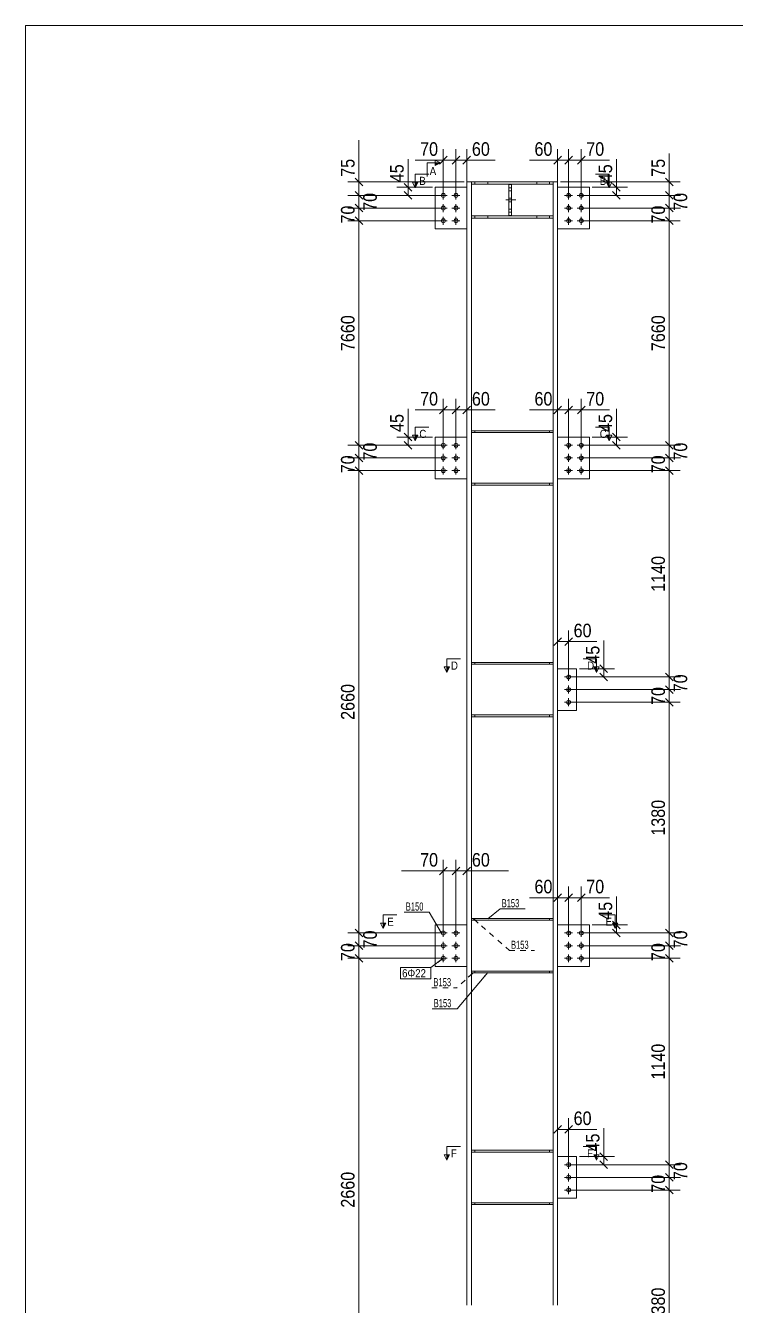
# Model space of a CAD drawing. Header units: inches. Extents: x 0 to 632, y -2591 to 0.
# Drawn here: x 2.5 to 264, y -911.4 to -440 of the extents above; entities that cross this region are included whole.
import ezdxf

# ---------------------------------------------------------------- set-up
doc = ezdxf.new("R2010")
doc.units = ezdxf.units.IN
doc.header["$MEASUREMENT"] = 0
for name, pattern in [('XKITLINE00', [0]), ('XKITLINE01', [4, 1, -1, 1, -1]), ('XKITLINE02', [4, 2, -2])]:
    doc.linetypes.add(name, pattern=pattern)
for name, color, linetype, lineweight in [('Bolt', 7, 'Continuous', 0), ('BoltMark', 3, 'Continuous', 0), ('DrawingSheet', 5, 'Continuous', 0), ('Part', 2, 'Continuous', 0), ('PartMark', 3, 'Continuous', 0), ('Section', 6, 'Continuous', 0), ('Z-DIMENSIONS', 1, 'Continuous', 0)]:
    doc.layers.add(name, color=color, linetype=linetype, lineweight=lineweight)
doc.styles.add('Arial Narrow', font='ARIAL.TTF')
doc.styles.add('romsim', font='ARIAL.TTF')
doc.styles.add('宋体', font='ARIAL.TTF')

# ---------------------------------------------------------------- blocks, each defined once
blk = doc.blocks.new('A详图~262 (GZ2-1)')
at = {"layer": 'Section'}
for points in [[(155.88, 785.44), (157.88, 785.44), (155.88, 784.44)], [(149.55, 778.3), (148.55, 776.3), (148.55, 778.3)], [(220.01, 778.3), (220.01, 776.3), (219.01, 778.3)], [(149.55, 685.12), (148.55, 683.12), (148.55, 685.12)], [(220.01, 685.12), (220.01, 683.12), (219.01, 685.12)], [(161.21, 599.79), (160.21, 597.79), (160.21, 599.79)], [(215.35, 599.79), (215.35, 597.79), (214.35, 599.79)], [(137.75, 505.47), (136.75, 503.47), (136.75, 505.47)], [(222.16, 505.47), (222.16, 503.47), (221.16, 505.47)], [(161.21, 420.13), (160.21, 418.13), (160.21, 420.13)], [(215.35, 420.13), (215.35, 418.13), (214.35, 420.13)]]:
    blk.add_hatch(color=6, dxfattribs=at).paths.add_polyline_path(points, flags=17)
at = {"layer": 'Bolt', "color": 2, "linetype": 'XKITLINE00', "lineweight": 0}
for p, q in [((157.41, 773.44), (160.35, 773.44)), ((158.88, 774.9), (158.88, 771.97)), ((162.08, 773.44), (165.01, 773.44)), ((163.55, 774.9), (163.55, 771.97)), ((206.48, 773.44), (203.55, 773.44)), ((205.01, 774.9), (205.01, 771.97)), ((211.15, 773.44), (208.21, 773.44)), ((209.68, 774.9), (209.68, 771.97)), ((157.41, 768.77), (160.35, 768.77)), ((158.88, 770.24), (158.88, 767.3)), ((162.08, 768.77), (165.01, 768.77)), ((163.55, 770.24), (163.55, 767.3)), ((185.65, 771.77), (181.98, 771.77)), ((185.65, 771.77), (181.98, 771.77)), ((184.01, 772.5), (183.08, 772.5)), ((184.01, 772.5), (183.08, 772.5)), ((184.01, 771.04), (183.08, 771.04)), ((184.01, 771.04), (183.08, 771.04)), ((206.48, 768.77), (203.55, 768.77)), ((205.01, 770.24), (205.01, 767.3)), ((211.15, 768.77), (208.21, 768.77)), ((209.68, 770.24), (209.68, 767.3)), ((157.41, 764.1), (160.35, 764.1)), ((158.88, 765.57), (158.88, 762.64)), ((162.08, 764.1), (165.01, 764.1)), ((163.55, 765.57), (163.55, 762.64)), ((206.48, 764.1), (203.55, 764.1)), ((205.01, 765.57), (205.01, 762.64)), ((211.15, 764.1), (208.21, 764.1)), ((209.68, 765.57), (209.68, 762.64)), ((157.41, 681.45), (160.35, 681.45)), ((158.88, 682.92), (158.88, 679.99)), ((162.08, 681.45), (165.01, 681.45)), ((163.55, 682.92), (163.55, 679.99)), ((206.48, 681.45), (203.55, 681.45)), ((205.01, 682.92), (205.01, 679.99)), ((211.15, 681.45), (208.21, 681.45)), ((209.68, 682.92), (209.68, 679.99)), ((157.41, 676.79), (160.35, 676.79)), ((158.88, 678.25), (158.88, 675.32)), ((162.08, 676.79), (165.01, 676.79)), ((163.55, 678.25), (163.55, 675.32)), ((206.48, 676.79), (203.55, 676.79)), ((205.01, 678.25), (205.01, 675.32)), ((211.15, 676.79), (208.21, 676.79)), ((209.68, 678.25), (209.68, 675.32)), ((157.41, 672.12), (160.35, 672.12)), ((158.88, 673.59), (158.88, 670.65)), ((162.08, 672.12), (165.01, 672.12)), ((163.55, 673.59), (163.55, 670.65)), ((206.48, 672.12), (203.55, 672.12)), ((205.01, 673.59), (205.01, 670.65)), ((211.15, 672.12), (208.21, 672.12)), ((209.68, 673.59), (209.68, 670.65)), ((206.48, 596.12), (203.55, 596.12)), ((205.01, 597.59), (205.01, 594.65)), ((206.48, 591.45), (203.55, 591.45)), ((205.01, 592.92), (205.01, 589.99)), ((206.48, 586.79), (203.55, 586.79)), ((205.01, 588.25), (205.01, 585.32)), ((157.41, 501.8), (160.35, 501.8)), ((158.88, 503.27), (158.88, 500.33)), ((162.08, 501.8), (165.01, 501.8)), ((163.55, 503.27), (163.55, 500.33)), ((206.48, 501.8), (203.55, 501.8)), ((205.01, 503.27), (205.01, 500.33)), ((211.15, 501.8), (208.21, 501.8)), ((209.68, 503.27), (209.68, 500.33)), ((157.41, 497.13), (160.35, 497.13)), ((158.88, 498.6), (158.88, 495.67)), ((162.08, 497.13), (165.01, 497.13)), ((163.55, 498.6), (163.55, 495.67)), ((206.48, 497.13), (203.55, 497.13)), ((205.01, 498.6), (205.01, 495.67)), ((211.15, 497.13), (208.21, 497.13)), ((209.68, 498.6), (209.68, 495.67)), ((157.41, 492.47), (160.35, 492.47)), ((158.88, 493.93), (158.88, 491)), ((162.08, 492.47), (165.01, 492.47)), ((163.55, 493.93), (163.55, 491)), ((206.48, 492.47), (203.55, 492.47)), ((205.01, 493.93), (205.01, 491)), ((211.15, 492.47), (208.21, 492.47)), ((209.68, 493.93), (209.68, 491)), ((206.48, 416.47), (203.55, 416.47)), ((205.01, 417.93), (205.01, 415)), ((206.48, 411.8), (203.55, 411.8)), ((205.01, 413.27), (205.01, 410.33)), ((206.48, 407.13), (203.55, 407.13)), ((205.01, 408.6), (205.01, 405.67))]:
    blk.add_line(p, q, dxfattribs=at)
for centre in [(158.88, 773.44), (163.55, 773.44), (205.01, 773.44), (209.68, 773.44), (158.88, 768.77), (163.55, 768.77), (205.01, 768.77), (209.68, 768.77), (158.88, 764.1), (163.55, 764.1), (205.01, 764.1), (209.68, 764.1), (158.88, 681.45), (163.55, 681.45), (205.01, 681.45), (209.68, 681.45), (158.88, 676.79), (163.55, 676.79), (205.01, 676.79), (209.68, 676.79), (158.88, 672.12), (163.55, 672.12), (205.01, 672.12), (209.68, 672.12), (205.01, 596.12), (205.01, 591.45), (205.01, 586.79), (158.88, 501.8), (163.55, 501.8), (205.01, 501.8), (209.68, 501.8), (158.88, 497.13), (163.55, 497.13), (205.01, 497.13), (209.68, 497.13), (158.88, 492.47), (163.55, 492.47), (205.01, 492.47), (209.68, 492.47), (205.01, 416.47), (205.01, 411.8), (205.01, 407.13)]:
    blk.add_circle(centre, 0.733, dxfattribs=at)
at = {"layer": 'BoltMark', "color": 1, "linetype": 'XKITLINE00', "lineweight": 0}
for p, q in [((158.88, 492.47), (154.3, 489.07)), ((156.87, 490.98), (158.88, 492.47)), ((143.1, 489.07), (154.3, 489.07)), ((143.1, 484.87), (143.1, 489.07)), ((154.3, 484.87), (154.3, 489.07)), ((143.1, 484.87), (154.3, 484.87))]:
    blk.add_line(p, q, dxfattribs=at)
at = {"layer": 'DrawingSheet', "color": 5, "linetype": 'XKITLINE00', "lineweight": 0}
for p, q in [((589, 836), (5, 836)), ((5, 836), (5, 5))]:
    blk.add_line(p, q, dxfattribs=at)
at = {"layer": 'Part', "color": 2, "linetype": 'XKITLINE00', "lineweight": 0}
for p, q in [((167.55, 778.44), (169.21, 778.44)), ((167.55, 723.99), (167.55, 778.44)), ((169.21, 778.44), (169.21, 723.99)), ((199.35, 778.44), (169.21, 778.44)), ((169.21, 778.44), (169.21, 777.64)), ((175.28, 777.64), (175.28, 778.44)), ((193.28, 777.64), (193.28, 778.44)), ((201.01, 778.44), (199.35, 778.44)), ((199.35, 778.44), (199.35, 723.99)), ((199.35, 778.44), (199.35, 777.64)), ((201.01, 778.44), (201.01, 723.99)), ((167.55, 776.44), (155.88, 776.44)), ((155.88, 776.44), (155.88, 761.1)), ((199.35, 777.64), (169.21, 777.64)), ((183.08, 777.64), (183.08, 777.07)), ((183.08, 777.44), (184.01, 777.44)), ((183.08, 765.9), (183.08, 777.07)), ((183.08, 775.1), (184.01, 775.1)), ((184.01, 777.64), (184.01, 775.1)), ((184.01, 775.1), (184.01, 765.9)), ((212.68, 776.44), (201.01, 776.44)), ((212.68, 761.1), (212.68, 776.44)), ((183.08, 768.44), (184.01, 768.44)), ((199.35, 765.9), (169.21, 765.9)), ((169.21, 765.9), (169.21, 765.1)), ((199.35, 765.1), (169.21, 765.1)), ((175.28, 765.1), (175.28, 765.9)), ((183.08, 766.1), (184.01, 766.1)), ((193.28, 765.1), (193.28, 765.9)), ((199.35, 765.9), (199.35, 765.1)), ((167.55, 761.1), (155.88, 761.1)), ((201.01, 761.1), (212.68, 761.1)), ((167.55, 544.34), (167.55, 723.89)), ((169.21, 723.89), (169.21, 544.34)), ((199.35, 723.89), (199.35, 544.34)), ((201.01, 723.89), (201.01, 544.34)), ((167.55, 684.45), (155.88, 684.45)), ((155.88, 684.45), (155.88, 669.12)), ((169.21, 686.79), (199.35, 686.79)), ((169.21, 686.79), (169.21, 686.12)), ((199.35, 686.12), (169.21, 686.12)), ((199.35, 686.79), (199.35, 686.12)), ((212.68, 684.45), (201.01, 684.45)), ((212.68, 669.12), (212.68, 684.45)), ((167.55, 669.12), (155.88, 669.12)), ((169.21, 667.45), (199.35, 667.45)), ((169.21, 667.45), (169.21, 666.79)), ((199.35, 666.79), (169.21, 666.79)), ((199.35, 667.45), (199.35, 666.79)), ((201.01, 669.12), (212.68, 669.12)), ((169.21, 600.79), (169.21, 601.45)), ((169.21, 601.45), (199.35, 601.45)), ((199.35, 600.79), (169.21, 600.79)), ((199.35, 601.45), (199.35, 600.79)), ((208.01, 599.12), (201.01, 599.12)), ((208.01, 583.79), (208.01, 599.12)), ((169.21, 581.45), (169.21, 582.12)), ((169.21, 582.12), (199.35, 582.12)), ((199.35, 581.45), (169.21, 581.45)), ((199.35, 582.12), (199.35, 581.45)), ((201.01, 583.79), (208.01, 583.79)), ((167.55, 364.69), (167.55, 544.24)), ((169.21, 544.24), (169.21, 364.69)), ((199.35, 544.24), (199.35, 364.69)), ((201.01, 544.24), (201.01, 364.69)), ((167.55, 504.8), (155.88, 504.8)), ((155.88, 504.8), (155.88, 489.47)), ((169.21, 507.13), (199.35, 507.13)), ((169.21, 507.13), (169.21, 506.47)), ((199.35, 506.47), (169.21, 506.47)), ((199.35, 507.13), (199.35, 506.47)), ((212.68, 504.8), (201.01, 504.8)), ((212.68, 489.47), (212.68, 504.8)), ((167.55, 489.47), (155.88, 489.47)), ((169.21, 487.8), (199.35, 487.8)), ((169.21, 487.8), (169.21, 487.13)), ((199.35, 487.13), (169.21, 487.13)), ((199.35, 487.8), (199.35, 487.13)), ((201.01, 489.47), (212.68, 489.47)), ((169.21, 421.13), (169.21, 421.8)), ((169.21, 421.8), (199.35, 421.8)), ((199.35, 421.13), (169.21, 421.13)), ((199.35, 421.8), (199.35, 421.13)), ((208.01, 419.47), (201.01, 419.47)), ((208.01, 404.13), (208.01, 419.47)), ((169.21, 401.8), (169.21, 402.47)), ((169.21, 402.47), (199.35, 402.47)), ((199.35, 401.8), (169.21, 401.8)), ((199.35, 402.47), (199.35, 401.8)), ((201.01, 404.13), (208.01, 404.13))]:
    blk.add_line(p, q, dxfattribs=at)
at = {"layer": 'Part', "color": 6, "linetype": 'XKITLINE01', "lineweight": 0}
for p, q in [((169.21, 778.44), (199.35, 778.44)), ((169.21, 777.64), (169.21, 778.44)), ((199.35, 778.44), (169.21, 778.44)), ((170.55, 777.64), (170.55, 778.44)), ((170.55, 778.44), (170.55, 777.64)), ((198.01, 777.64), (198.01, 778.44)), ((198.01, 777.64), (198.01, 778.44)), ((199.35, 777.64), (199.35, 778.44)), ((167.55, 776.44), (167.55, 761.1)), ((199.35, 777.64), (169.21, 777.64)), ((183.08, 777.64), (184.01, 777.64)), ((183.08, 777.07), (183.08, 777.44)), ((183.08, 776.3), (184.01, 776.3)), ((184.01, 775.1), (184.01, 777.44)), ((201.01, 776.44), (201.01, 761.1)), ((169.21, 765.1), (169.21, 765.9)), ((199.35, 765.9), (169.21, 765.9)), ((199.35, 765.1), (169.21, 765.1)), ((170.55, 765.1), (170.55, 765.9)), ((170.55, 765.9), (170.55, 765.1)), ((183.08, 767.24), (184.01, 767.24)), ((183.08, 765.9), (184.01, 765.9)), ((198.01, 765.1), (198.01, 765.9)), ((198.01, 765.1), (198.01, 765.9)), ((199.35, 765.1), (199.35, 765.9)), ((167.55, 684.45), (167.55, 669.12)), ((199.35, 686.79), (169.21, 686.79)), ((169.21, 686.12), (169.21, 686.79)), ((199.35, 686.12), (169.21, 686.12)), ((170.55, 686.12), (170.55, 686.79)), ((170.55, 686.79), (170.55, 686.12)), ((198.01, 686.12), (198.01, 686.79)), ((198.01, 686.12), (198.01, 686.79)), ((199.35, 686.79), (199.35, 686.12)), ((201.01, 684.45), (201.01, 669.12)), ((199.35, 667.45), (169.21, 667.45)), ((169.21, 666.79), (169.21, 667.45)), ((199.35, 666.79), (169.21, 666.79)), ((170.55, 666.79), (170.55, 667.45)), ((170.55, 667.45), (170.55, 666.79)), ((198.01, 666.79), (198.01, 667.45)), ((198.01, 666.79), (198.01, 667.45)), ((199.35, 667.45), (199.35, 666.79)), ((169.21, 600.79), (169.21, 601.45)), ((169.21, 601.45), (199.35, 601.45)), ((169.21, 600.79), (199.35, 600.79)), ((170.55, 600.79), (170.55, 601.45)), ((170.55, 600.79), (170.55, 601.45)), ((198.01, 600.79), (198.01, 601.45)), ((198.01, 601.45), (198.01, 600.79)), ((199.35, 601.45), (199.35, 600.79)), ((201.01, 599.12), (201.01, 583.79)), ((169.21, 581.45), (169.21, 582.12)), ((169.21, 582.12), (199.35, 582.12)), ((169.21, 581.45), (199.35, 581.45)), ((170.55, 581.45), (170.55, 582.12)), ((170.55, 581.45), (170.55, 582.12)), ((198.01, 581.45), (198.01, 582.12)), ((198.01, 582.12), (198.01, 581.45)), ((199.35, 582.12), (199.35, 581.45)), ((167.55, 504.8), (167.55, 489.47)), ((199.35, 507.13), (169.21, 507.13)), ((169.21, 506.47), (169.21, 507.13)), ((199.35, 506.47), (169.21, 506.47)), ((170.55, 506.47), (170.55, 507.13)), ((170.55, 507.13), (170.55, 506.47)), ((198.01, 506.47), (198.01, 507.13)), ((198.01, 506.47), (198.01, 507.13)), ((199.35, 507.13), (199.35, 506.47)), ((201.01, 504.8), (201.01, 489.47)), ((199.35, 487.8), (169.21, 487.8)), ((169.21, 487.13), (169.21, 487.8)), ((199.35, 487.13), (169.21, 487.13)), ((170.55, 487.13), (170.55, 487.8)), ((170.55, 487.8), (170.55, 487.13)), ((198.01, 487.13), (198.01, 487.8)), ((198.01, 487.13), (198.01, 487.8)), ((199.35, 487.8), (199.35, 487.13)), ((169.21, 421.13), (169.21, 421.8)), ((169.21, 421.8), (199.35, 421.8)), ((169.21, 421.13), (199.35, 421.13)), ((170.55, 421.13), (170.55, 421.8)), ((170.55, 421.13), (170.55, 421.8)), ((198.01, 421.13), (198.01, 421.8)), ((198.01, 421.8), (198.01, 421.13)), ((199.35, 421.8), (199.35, 421.13)), ((201.01, 419.47), (201.01, 404.13)), ((169.21, 401.8), (169.21, 402.47)), ((169.21, 402.47), (199.35, 402.47)), ((169.21, 401.8), (199.35, 401.8)), ((170.55, 401.8), (170.55, 402.47)), ((170.55, 401.8), (170.55, 402.47)), ((198.01, 401.8), (198.01, 402.47)), ((198.01, 402.47), (198.01, 401.8)), ((199.35, 402.47), (199.35, 401.8))]:
    blk.add_line(p, q, dxfattribs=at)
at = {"layer": 'PartMark', "color": 4, "linetype": 'XKITLINE00', "lineweight": 0}
for p, q in [((144.47, 509.44), (153.65, 509.44)), ((158.23, 501.71), (153.65, 509.44)), ((175.26, 506.98), (179.79, 510.67)), ((179.79, 510.67), (188.98, 510.67)), ((171.77, 505.44), (169.9, 507.09)), ((177.2, 508.56), (175.26, 506.98)), ((156.96, 503.86), (158.23, 501.71)), ((175.26, 487.29), (163.95, 473.87)), ((168.06, 485.48), (169.9, 487.18)), ((173.65, 485.38), (175.26, 487.29)), ((154.76, 473.87), (163.95, 473.87))]:
    blk.add_line(p, q, dxfattribs=at)
at = {"layer": 'PartMark', "color": 4, "linetype": 'XKITLINE02', "lineweight": 0}
for p, q in [((169.9, 507.09), (183.23, 495.37)), ((183.23, 495.37), (192.42, 495.37)), ((169.9, 487.18), (163.83, 481.58)), ((154.65, 481.58), (163.83, 481.58))]:
    blk.add_line(p, q, dxfattribs=at)
at = {"layer": 'Section', "color": 6, "linetype": 'XKITLINE00', "lineweight": 0}
for p, q in [((152.88, 785.44), (152.88, 780.44)), ((152.88, 785.44), (157.88, 785.44)), ((155.88, 784.44), (155.88, 786.44)), ((155.88, 786.44), (157.88, 785.44)), ((157.88, 785.44), (155.88, 784.44)), ((148.55, 776.3), (147.55, 778.3)), ((149.55, 778.3), (147.55, 778.3)), ((148.55, 781.3), (153.55, 781.3)), ((148.55, 781.3), (148.55, 776.3)), ((148.55, 776.3), (149.55, 778.3)), ((220.01, 781.3), (215.01, 781.3)), ((219.01, 778.3), (221.01, 778.3)), ((220.01, 776.3), (219.01, 778.3)), ((220.01, 781.3), (220.01, 776.3)), ((221.01, 778.3), (220.01, 776.3)), ((148.55, 683.12), (147.55, 685.12)), ((149.55, 685.12), (147.55, 685.12)), ((148.55, 688.12), (153.55, 688.12)), ((148.55, 688.12), (148.55, 683.12)), ((148.55, 683.12), (149.55, 685.12)), ((220.01, 688.12), (215.01, 688.12)), ((219.01, 685.12), (221.01, 685.12)), ((220.01, 683.12), (219.01, 685.12)), ((220.01, 688.12), (220.01, 683.12)), ((221.01, 685.12), (220.01, 683.12)), ((160.21, 597.79), (159.21, 599.79)), ((161.21, 599.79), (159.21, 599.79)), ((160.21, 602.79), (165.21, 602.79)), ((160.21, 602.79), (160.21, 597.79)), ((160.21, 597.79), (161.21, 599.79)), ((215.35, 602.79), (210.35, 602.79)), ((214.35, 599.79), (216.35, 599.79)), ((215.35, 597.79), (214.35, 599.79)), ((215.35, 602.79), (215.35, 597.79)), ((216.35, 599.79), (215.35, 597.79)), ((136.75, 503.47), (135.75, 505.47)), ((137.75, 505.47), (135.75, 505.47)), ((136.75, 508.47), (141.75, 508.47)), ((136.75, 508.47), (136.75, 503.47)), ((136.75, 503.47), (137.75, 505.47)), ((222.16, 508.47), (217.16, 508.47)), ((221.16, 505.47), (223.16, 505.47)), ((222.16, 503.47), (221.16, 505.47)), ((222.16, 508.47), (222.16, 503.47)), ((223.16, 505.47), (222.16, 503.47)), ((160.21, 418.13), (159.21, 420.13)), ((161.21, 420.13), (159.21, 420.13)), ((160.21, 423.13), (165.21, 423.13)), ((160.21, 423.13), (160.21, 418.13)), ((160.21, 418.13), (161.21, 420.13)), ((215.35, 423.13), (210.35, 423.13)), ((214.35, 420.13), (216.35, 420.13)), ((215.35, 418.13), (214.35, 420.13)), ((215.35, 423.13), (215.35, 418.13)), ((216.35, 420.13), (215.35, 418.13))]:
    blk.add_line(p, q, dxfattribs=at)
at = {"layer": 'Z-DIMENSIONS', "color": 4, "linetype": 'XKITLINE00', "lineweight": 0}
for p, q in [((127.78, 778.44), (127.78, 793.85)), ((127.78, 778.44), (127.78, 788.85)), ((160.29, 787.85), (157.47, 785.02)), ((158.88, 774.44), (158.88, 790.54)), ((164.96, 787.85), (162.13, 785.02)), ((164.96, 787.85), (162.13, 785.02)), ((163.55, 774.44), (163.55, 790.54)), ((163.55, 774.44), (163.55, 790.54)), ((168.96, 787.85), (166.13, 785.02)), ((167.55, 777.44), (167.55, 790.54)), ((202.43, 787.85), (199.6, 785.02)), ((201.01, 777.44), (201.01, 790.54)), ((206.43, 787.85), (203.6, 785.02)), ((206.43, 787.85), (203.6, 785.02)), ((205.01, 774.44), (205.01, 790.54)), ((205.01, 774.44), (205.01, 790.54)), ((211.09, 787.85), (208.27, 785.02)), ((209.68, 774.44), (209.68, 790.54)), ((242.13, 778.44), (242.13, 788.85)), ((242.13, 778.44), (242.13, 788.85)), ((145.88, 776.44), (145.88, 786.85)), ((145.88, 776.44), (145.88, 786.85)), ((158.88, 786.44), (148.46, 786.44)), ((158.88, 786.44), (148.46, 786.44)), ((163.55, 786.44), (158.55, 786.44)), ((158.88, 786.44), (163.55, 786.44)), ((163.55, 786.44), (168.55, 786.44)), ((163.55, 786.44), (167.55, 786.44)), ((167.55, 786.44), (177.96, 786.44)), ((167.55, 786.44), (177.96, 786.44)), ((201.01, 786.44), (190.6, 786.44)), ((201.01, 786.44), (190.6, 786.44)), ((205.01, 786.44), (200.01, 786.44)), ((201.01, 786.44), (205.01, 786.44)), ((205.01, 786.44), (210.01, 786.44)), ((205.01, 786.44), (209.68, 786.44)), ((209.68, 786.44), (220.09, 786.44)), ((209.68, 786.44), (220.09, 786.44)), ((222.68, 776.44), (222.68, 786.85)), ((222.68, 776.44), (222.68, 786.85)), ((166.55, 778.44), (123.68, 778.44)), ((126.37, 779.85), (129.2, 777.02)), ((127.78, 773.44), (127.78, 778.44)), ((127.78, 773.44), (127.78, 778.44)), ((144.47, 777.85), (147.29, 775.02)), ((202.01, 778.44), (246.13, 778.44)), ((221.27, 777.85), (224.09, 775.02)), ((240.71, 779.85), (243.54, 777.02)), ((242.13, 773.44), (242.13, 778.44)), ((242.13, 773.44), (242.13, 778.44)), ((157.88, 773.44), (123.68, 773.44)), ((157.88, 773.44), (123.78, 773.44)), ((126.37, 774.85), (129.2, 772.02)), ((126.37, 774.85), (129.2, 772.02)), ((127.78, 768.77), (127.78, 773.77)), ((127.78, 768.77), (127.78, 773.44)), ((127.78, 773.44), (127.78, 768.44)), ((154.88, 776.44), (141.78, 776.44)), ((157.88, 773.44), (141.78, 773.44)), ((144.47, 774.85), (147.29, 772.02)), ((145.88, 773.44), (145.88, 776.44)), ((210.68, 773.44), (246.23, 773.44)), ((210.68, 773.44), (246.13, 773.44)), ((210.68, 773.44), (226.68, 773.44)), ((213.68, 776.44), (226.68, 776.44)), ((221.27, 774.85), (224.09, 772.02)), ((222.68, 773.44), (222.68, 776.44)), ((240.71, 774.85), (243.54, 772.02)), ((240.71, 774.85), (243.54, 772.02)), ((242.13, 768.77), (242.13, 773.77)), ((242.13, 768.77), (242.13, 773.44)), ((242.13, 773.44), (242.13, 768.44)), ((157.88, 768.77), (123.68, 768.77)), ((157.88, 768.77), (123.78, 768.77)), ((126.37, 770.19), (129.2, 767.36)), ((126.37, 770.19), (129.2, 767.36)), ((127.78, 764.1), (127.78, 769.1)), ((127.78, 764.1), (127.78, 768.77)), ((127.78, 768.77), (127.78, 763.77)), ((210.68, 768.77), (246.13, 768.77)), ((210.68, 768.77), (246.23, 768.77)), ((240.71, 770.19), (243.54, 767.36)), ((240.71, 770.19), (243.54, 767.36)), ((242.13, 764.1), (242.13, 769.1)), ((242.13, 764.1), (242.13, 768.77)), ((242.13, 768.77), (242.13, 763.77)), ((157.88, 764.1), (123.68, 764.1)), ((157.88, 764.1), (123.68, 764.1)), ((126.37, 765.52), (129.2, 762.69)), ((126.37, 765.52), (129.2, 762.69)), ((127.78, 681.45), (127.78, 764.1)), ((127.78, 764.1), (127.78, 759.1)), ((210.68, 764.1), (246.13, 764.1)), ((210.68, 764.1), (246.13, 764.1)), ((240.71, 765.52), (243.54, 762.69)), ((240.71, 765.52), (243.54, 762.69)), ((242.13, 681.45), (242.13, 764.1)), ((242.13, 764.1), (242.13, 759.1)), ((158.88, 682.45), (158.88, 698.55)), ((163.55, 682.45), (163.55, 698.55)), ((163.55, 682.45), (163.55, 698.55)), ((167.55, 685.45), (167.55, 698.55)), ((201.01, 685.45), (201.01, 698.55)), ((205.01, 682.45), (205.01, 698.55)), ((205.01, 682.45), (205.01, 698.55)), ((209.68, 682.45), (209.68, 698.55)), ((145.88, 684.45), (145.88, 694.87)), ((145.88, 684.45), (145.88, 694.87)), ((158.88, 694.45), (148.46, 694.45)), ((158.88, 694.45), (148.46, 694.45)), ((160.29, 695.87), (157.47, 693.04)), ((163.55, 694.45), (158.55, 694.45)), ((158.88, 694.45), (163.55, 694.45)), ((164.96, 695.87), (162.13, 693.04)), ((164.96, 695.87), (162.13, 693.04)), ((163.55, 694.45), (168.55, 694.45)), ((163.55, 694.45), (167.55, 694.45)), ((168.96, 695.87), (166.13, 693.04)), ((167.55, 694.45), (177.96, 694.45)), ((167.55, 694.45), (177.96, 694.45)), ((201.01, 694.45), (190.6, 694.45)), ((201.01, 694.45), (190.6, 694.45)), ((202.43, 695.87), (199.6, 693.04)), ((205.01, 694.45), (200.01, 694.45)), ((201.01, 694.45), (205.01, 694.45)), ((206.43, 695.87), (203.6, 693.04)), ((206.43, 695.87), (203.6, 693.04)), ((205.01, 694.45), (210.01, 694.45)), ((205.01, 694.45), (209.68, 694.45)), ((211.09, 695.87), (208.27, 693.04)), ((209.68, 694.45), (220.09, 694.45)), ((209.68, 694.45), (220.09, 694.45)), ((222.68, 684.45), (222.68, 694.87)), ((222.68, 684.45), (222.68, 694.87)), ((127.78, 681.45), (127.78, 686.45)), ((154.88, 684.45), (141.78, 684.45)), ((144.47, 685.87), (147.29, 683.04)), ((145.88, 681.45), (145.88, 684.45)), ((213.68, 684.45), (226.68, 684.45)), ((221.27, 685.87), (224.09, 683.04)), ((222.68, 681.45), (222.68, 684.45)), ((242.13, 681.45), (242.13, 686.45)), ((157.88, 681.45), (123.68, 681.45)), ((157.88, 681.45), (123.78, 681.45)), ((126.37, 682.87), (129.2, 680.04)), ((126.37, 682.87), (129.2, 680.04)), ((127.78, 676.79), (127.78, 681.79)), ((127.78, 681.45), (127.78, 676.45)), ((127.78, 676.79), (127.78, 681.45)), ((157.88, 681.45), (141.78, 681.45)), ((144.47, 682.87), (147.29, 680.04)), ((210.68, 681.45), (246.13, 681.45)), ((210.68, 681.45), (246.23, 681.45)), ((210.68, 681.45), (226.68, 681.45)), ((221.27, 682.87), (224.09, 680.04)), ((240.71, 682.87), (243.54, 680.04)), ((240.71, 682.87), (243.54, 680.04)), ((242.13, 676.79), (242.13, 681.79)), ((242.13, 681.45), (242.13, 676.45)), ((242.13, 676.79), (242.13, 681.45)), ((157.88, 676.79), (123.68, 676.79)), ((157.88, 676.79), (123.78, 676.79)), ((126.37, 678.2), (129.2, 675.37)), ((126.37, 678.2), (129.2, 675.37)), ((127.78, 672.12), (127.78, 677.12)), ((127.78, 672.12), (127.78, 676.79)), ((127.78, 676.79), (127.78, 671.79)), ((210.68, 676.79), (246.13, 676.79)), ((210.68, 676.79), (246.23, 676.79)), ((240.71, 678.2), (243.54, 675.37)), ((240.71, 678.2), (243.54, 675.37)), ((242.13, 672.12), (242.13, 677.12)), ((242.13, 672.12), (242.13, 676.79)), ((242.13, 676.79), (242.13, 671.79)), ((157.88, 672.12), (123.68, 672.12)), ((157.88, 672.12), (123.68, 672.12)), ((126.37, 673.53), (129.2, 670.7)), ((126.37, 673.53), (129.2, 670.7)), ((127.78, 501.8), (127.78, 672.12)), ((127.78, 672.12), (127.78, 667.12)), ((210.68, 672.12), (246.13, 672.12)), ((210.68, 672.12), (246.13, 672.12)), ((240.71, 673.53), (243.54, 670.7)), ((240.71, 673.53), (243.54, 670.7)), ((242.13, 596.12), (242.13, 672.12)), ((242.13, 672.12), (242.13, 667.12)), ((201.01, 600.12), (201.01, 613.22)), ((205.01, 597.12), (205.01, 613.22)), ((202.43, 610.53), (199.6, 607.7)), ((201.01, 609.12), (205.01, 609.12)), ((206.43, 610.53), (203.6, 607.7)), ((205.01, 609.12), (215.43, 609.12)), ((205.01, 609.12), (215.43, 609.12)), ((218.01, 599.12), (218.01, 609.53)), ((218.01, 599.12), (218.01, 609.53)), ((209.01, 599.12), (222.01, 599.12)), ((216.6, 600.53), (219.43, 597.7)), ((218.01, 596.12), (218.01, 599.12)), ((242.13, 596.12), (242.13, 601.12)), ((206.01, 596.12), (222.01, 596.12)), ((206.01, 596.12), (246.23, 596.12)), ((206.01, 596.12), (246.13, 596.12)), ((216.6, 597.53), (219.43, 594.7)), ((240.71, 597.53), (243.54, 594.7)), ((240.71, 597.53), (243.54, 594.7)), ((242.13, 591.45), (242.13, 596.45)), ((242.13, 591.45), (242.13, 596.12)), ((242.13, 596.12), (242.13, 591.12)), ((206.01, 591.45), (246.13, 591.45)), ((206.01, 591.45), (246.23, 591.45)), ((240.71, 592.87), (243.54, 590.04)), ((240.71, 592.87), (243.54, 590.04)), ((242.13, 586.79), (242.13, 591.79)), ((242.13, 586.79), (242.13, 591.45)), ((242.13, 591.45), (242.13, 586.45)), ((206.01, 586.79), (246.13, 586.79)), ((206.01, 586.79), (246.13, 586.79)), ((240.71, 588.2), (243.54, 585.37)), ((240.71, 588.2), (243.54, 585.37)), ((242.13, 501.8), (242.13, 586.79)), ((242.13, 586.79), (242.13, 581.79)), ((158.88, 502.8), (158.88, 528.75)), ((163.55, 502.8), (163.55, 528.75)), ((163.55, 502.8), (163.55, 528.75)), ((167.55, 505.8), (167.55, 528.75)), ((158.88, 524.65), (143.46, 524.65)), ((158.88, 524.65), (148.46, 524.65)), ((160.29, 526.06), (157.47, 523.24)), ((163.55, 524.65), (158.55, 524.65)), ((158.88, 524.65), (163.55, 524.65)), ((164.96, 526.06), (162.13, 523.24)), ((164.96, 526.06), (162.13, 523.24)), ((163.55, 524.65), (168.55, 524.65)), ((163.55, 524.65), (167.55, 524.65)), ((168.96, 526.06), (166.13, 523.24)), ((167.55, 524.65), (177.96, 524.65)), ((167.55, 524.65), (182.96, 524.65)), ((201.01, 505.8), (201.01, 518.9)), ((205.01, 502.8), (205.01, 518.9)), ((205.01, 502.8), (205.01, 518.9)), ((209.68, 502.8), (209.68, 518.9)), ((201.01, 514.8), (190.6, 514.8)), ((201.01, 514.8), (190.6, 514.8)), ((202.43, 516.21), (199.6, 513.39)), ((205.01, 514.8), (200.01, 514.8)), ((201.01, 514.8), (205.01, 514.8)), ((206.43, 516.21), (203.6, 513.39)), ((206.43, 516.21), (203.6, 513.39)), ((205.01, 514.8), (210.01, 514.8)), ((205.01, 514.8), (209.68, 514.8)), ((211.09, 516.21), (208.27, 513.39)), ((209.68, 514.8), (220.09, 514.8)), ((209.68, 514.8), (220.09, 514.8)), ((222.68, 504.8), (222.68, 515.22)), ((222.68, 504.8), (222.68, 515.22)), ((127.78, 501.8), (127.78, 506.8)), ((213.68, 504.8), (226.68, 504.8)), ((221.27, 506.21), (224.09, 503.39)), ((222.68, 501.8), (222.68, 504.8)), ((242.13, 501.8), (242.13, 506.8)), ((157.88, 501.8), (123.68, 501.8)), ((157.88, 501.8), (123.78, 501.8)), ((126.37, 503.21), (129.2, 500.39)), ((126.37, 503.21), (129.2, 500.39)), ((127.78, 497.13), (127.78, 502.13)), ((127.78, 497.13), (127.78, 501.8)), ((127.78, 501.8), (127.78, 496.8)), ((210.68, 501.8), (246.23, 501.8)), ((210.68, 501.8), (246.13, 501.8)), ((210.68, 501.8), (226.68, 501.8)), ((221.27, 503.21), (224.09, 500.39)), ((240.71, 503.21), (243.54, 500.39)), ((240.71, 503.21), (243.54, 500.39)), ((242.13, 497.13), (242.13, 502.13)), ((242.13, 497.13), (242.13, 501.8)), ((242.13, 501.8), (242.13, 496.8)), ((157.88, 497.13), (123.68, 497.13)), ((157.88, 497.13), (123.78, 497.13)), ((126.37, 498.55), (129.2, 495.72)), ((126.37, 498.55), (129.2, 495.72)), ((127.78, 492.47), (127.78, 497.47)), ((127.78, 492.47), (127.78, 497.13)), ((127.78, 497.13), (127.78, 492.13)), ((210.68, 497.13), (246.13, 497.13)), ((210.68, 497.13), (246.23, 497.13)), ((240.71, 498.55), (243.54, 495.72)), ((240.71, 498.55), (243.54, 495.72)), ((242.13, 492.47), (242.13, 497.47)), ((242.13, 492.47), (242.13, 497.13)), ((242.13, 497.13), (242.13, 492.13)), ((157.88, 492.47), (123.68, 492.47)), ((157.88, 492.47), (123.68, 492.47)), ((126.37, 493.88), (129.2, 491.05)), ((126.37, 493.88), (129.2, 491.05)), ((127.78, 322.15), (127.78, 492.47)), ((127.78, 492.47), (127.78, 487.47)), ((210.68, 492.47), (246.13, 492.47)), ((210.68, 492.47), (246.13, 492.47)), ((240.71, 493.88), (243.54, 491.05)), ((240.71, 493.88), (243.54, 491.05)), ((242.13, 416.47), (242.13, 492.47)), ((242.13, 492.47), (242.13, 487.47)), ((202.43, 430.88), (199.6, 428.05)), ((201.01, 420.47), (201.01, 433.57)), ((201.01, 429.47), (205.01, 429.47)), ((206.43, 430.88), (203.6, 428.05)), ((205.01, 417.47), (205.01, 433.57)), ((205.01, 429.47), (215.43, 429.47)), ((205.01, 429.47), (215.43, 429.47)), ((218.01, 419.47), (218.01, 429.88)), ((218.01, 419.47), (218.01, 429.88)), ((216.6, 420.88), (219.43, 418.05)), ((242.13, 416.47), (242.13, 421.47)), ((206.01, 416.47), (222.01, 416.47)), ((206.01, 416.47), (246.23, 416.47)), ((206.01, 416.47), (246.13, 416.47)), ((209.01, 419.47), (222.01, 419.47)), ((216.6, 417.88), (219.43, 415.05)), ((218.01, 416.47), (218.01, 419.47)), ((240.71, 417.88), (243.54, 415.05)), ((240.71, 417.88), (243.54, 415.05)), ((242.13, 411.8), (242.13, 416.8)), ((242.13, 411.8), (242.13, 416.47)), ((242.13, 416.47), (242.13, 411.47)), ((206.01, 411.8), (246.13, 411.8)), ((206.01, 411.8), (246.23, 411.8)), ((240.71, 413.21), (243.54, 410.39)), ((240.71, 413.21), (243.54, 410.39)), ((242.13, 407.13), (242.13, 412.13)), ((242.13, 407.13), (242.13, 411.8)), ((242.13, 411.8), (242.13, 406.8)), ((206.01, 407.13), (246.13, 407.13)), ((206.01, 407.13), (246.13, 407.13)), ((240.71, 408.55), (243.54, 405.72)), ((240.71, 408.55), (243.54, 405.72)), ((242.13, 322.15), (242.13, 407.13)), ((242.13, 407.13), (242.13, 402.13))]:
    blk.add_line(p, q, dxfattribs=at)
at = {"layer": 'Z-DIMENSIONS', "color": 7}
for p in [(158.88, 786.44), (163.55, 786.44), (163.55, 786.44), (167.55, 786.44), (201.01, 786.44), (205.01, 786.44), (205.01, 786.44), (209.68, 786.44), (127.78, 778.44), (242.13, 778.44), (127.78, 773.44), (127.78, 773.44), (145.88, 776.44), (145.88, 773.44), (222.68, 776.44), (222.68, 773.44), (242.13, 773.44), (242.13, 773.44), (127.78, 768.77), (127.78, 768.77), (242.13, 768.77), (242.13, 768.77), (127.78, 764.1), (127.78, 764.1), (242.13, 764.1), (242.13, 764.1), (158.88, 694.45), (163.55, 694.45), (163.55, 694.45), (167.55, 694.45), (201.01, 694.45), (205.01, 694.45), (205.01, 694.45), (209.68, 694.45), (145.88, 684.45), (222.68, 684.45), (127.78, 681.45), (127.78, 681.45), (145.88, 681.45), (222.68, 681.45), (242.13, 681.45), (242.13, 681.45), (127.78, 676.79), (127.78, 676.79), (242.13, 676.79), (242.13, 676.79), (127.78, 672.12), (127.78, 672.12), (242.13, 672.12), (242.13, 672.12), (201.01, 609.12), (205.01, 609.12), (218.01, 599.12), (218.01, 596.12), (242.13, 596.12), (242.13, 596.12), (242.13, 591.45), (242.13, 591.45), (242.13, 586.79), (242.13, 586.79), (158.88, 524.65), (163.55, 524.65), (163.55, 524.65), (167.55, 524.65), (201.01, 514.8), (205.01, 514.8), (205.01, 514.8), (209.68, 514.8), (222.68, 504.8), (127.78, 501.8), (127.78, 501.8), (222.68, 501.8), (242.13, 501.8), (242.13, 501.8), (127.78, 497.13), (127.78, 497.13), (242.13, 497.13), (242.13, 497.13), (127.78, 492.47), (127.78, 492.47), (242.13, 492.47), (242.13, 492.47), (201.01, 429.47), (205.01, 429.47), (218.01, 419.47), (218.01, 416.47), (242.13, 416.47), (242.13, 416.47), (242.13, 411.8), (242.13, 411.8), (242.13, 407.13), (242.13, 407.13)]:
    blk.add_point(p, dxfattribs=at)
at = {"layer": 'BoltMark', "color": 4, "style": '宋体', "width": 0.85}
blk.add_text('6Φ22', height=3, dxfattribs=at).set_placement((143.7, 485.47))
at = {"layer": 'PartMark', "color": 1, "style": 'romsim', "width": 0.6375}
for s, p in [('B153', (180.39, 511.27)), ('B150', (145.07, 510.04)), ('B153', (183.83, 495.97)), ('B153', (155.25, 482.18)), ('B153', (155.36, 474.47))]:
    blk.add_text(s, height=3, dxfattribs=at).set_placement(p)
at = {"layer": 'Section', "color": 6, "style": '宋体', "width": 0.85}
for s, p in [('A', (153.88, 780.94)), ('B', (150.05, 777.3)), ('B', (216.51, 777.3)), ('C', (150.05, 684.12)), ('C', (216.51, 684.12)), ('D', (161.71, 598.79)), ('D', (211.85, 598.79)), ('E', (138.25, 504.47)), ('E', (218.66, 504.47)), ('F', (161.71, 419.13)), ('F', (211.85, 419.13))]:
    blk.add_text(s, height=3, dxfattribs=at).set_placement(p)
at = {"layer": 'Z-DIMENSIONS', "color": 7, "style": 'Arial Narrow', "width": 0.85}
for s, p in [('70', (150.34, 788.04)), ('60', (169.42, 788.04)), ('60', (192.47, 788.04)), ('70', (211.55, 788.04)), ('70', (150.34, 696.05)), ('60', (169.42, 696.05)), ('60', (192.47, 696.05)), ('70', (211.55, 696.05)), ('60', (206.89, 610.72)), ('70', (150.34, 526.25)), ('60', (169.42, 526.25)), ('60', (192.47, 516.4)), ('70', (211.55, 516.4)), ('60', (206.89, 431.07))]:
    blk.add_text(s, height=5, dxfattribs=at).set_placement(p)
for s, p in [('75', (126.18, 780.31)), ('45', (144.28, 778.31)), ('45', (221.08, 778.31)), ('75', (240.53, 780.31)), ('70', (134.38, 767.77)), ('70', (248.73, 767.77)), ('70', (126.18, 763.1)), ('70', (240.53, 763.1)), ('7660', (126.18, 716.11)), ('7660', (240.53, 716.11)), ('45', (144.28, 686.33)), ('45', (221.08, 686.33)), ('70', (134.38, 675.79)), ('70', (248.73, 675.79)), ('70', (126.18, 671.12)), ('70', (240.53, 671.12)), ('1140', (240.53, 627.45)), ('45', (216.41, 600.99)), ('70', (248.73, 590.45)), ('2660', (126.18, 580.29)), ('70', (240.53, 585.79)), ('1380', (240.53, 537.63)), ('45', (221.08, 506.68)), ('70', (134.38, 496.13)), ('70', (248.73, 496.13)), ('70', (126.18, 491.47)), ('70', (240.53, 491.47)), ('1140', (240.53, 447.8)), ('45', (216.41, 421.34)), ('70', (248.73, 410.8)), ('2660', (126.18, 400.64)), ('70', (240.53, 406.13)), ('1380', (240.53, 357.98))]:
    blk.add_text(s, height=5, rotation=90.0002, dxfattribs=at).set_placement(p)

msp = doc.modelspace()

# ---------------------------------------------------------------- block references
msp.add_blockref('A详图~262 (GZ2-1)', (-2.5, -1276))

doc.saveas('drawing.dxf')
